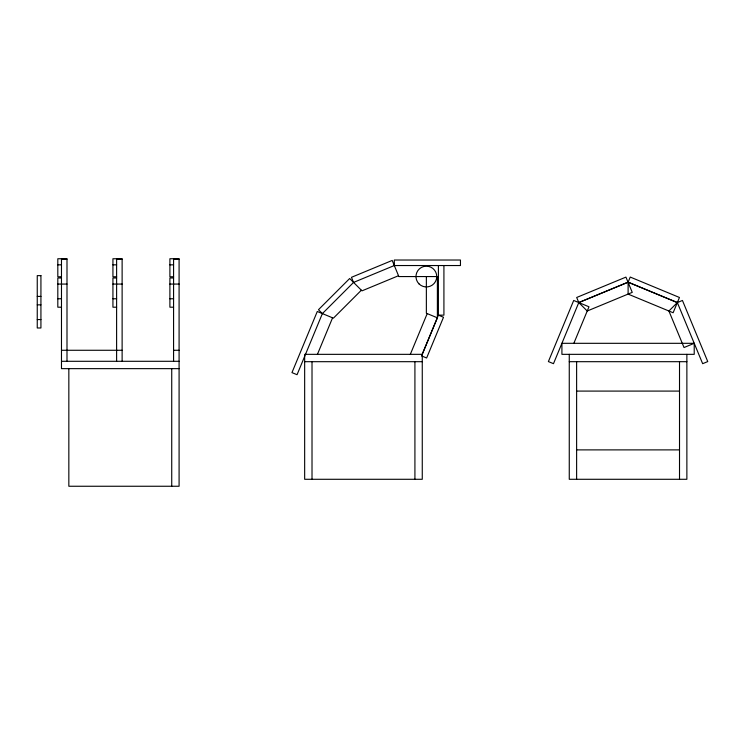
<?xml version="1.0" encoding="UTF-8"?>
<svg xmlns="http://www.w3.org/2000/svg" width="745" height="745" viewBox="0 0 745 745"><rect width="100%" height="100%" fill="white"/><g stroke="black" fill="none" stroke-linecap="round" stroke-linejoin="round"><path stroke-width="1.12" d="M394.31 265.537L394.31 260.024L460.457 260.024L460.457 265.537L394.31 265.537L353.558 282.411L322.38 313.598L297.059 374.707L291.965 372.602L317.286 311.485L333.406 318.162L361.362 290.205M317.435 354.341L332.568 317.817M410.327 354.341L427.211 313.598M304.658 355.384L304.658 479.286L422.266 479.286L422.266 354.341L437.389 317.817L437.389 276.563M578.79 302.572L628.035 282.206L578.79 302.572L587.228 311.01L632.244 292.366L625.93 277.112L576.686 297.478L578.79 302.572L553.479 363.681L548.385 361.576L573.697 300.459L588.978 306.791L573.846 343.315M677.345 302.572L628.11 282.178L677.345 302.572L702.656 363.681L707.75 361.576L682.439 300.459L677.345 302.572L673.126 312.751L628.11 294.107L628.11 282.178L630.233 277.056L679.459 297.478L677.345 302.572L668.908 311.01L684.031 347.533L694.219 343.315L694.219 354.341L561.916 354.341L561.916 343.315L694.219 343.315M398.528 275.715L361.996 290.848L349.666 278.509L318.478 309.697L322.38 313.598M61.481 259.12L66.994 259.12M116.611 259.12L122.124 259.12M173.576 259.12L179.089 259.12M57.812 264.838L61.481 264.838M112.933 264.838L116.611 264.838M169.897 264.838L173.576 264.838M438.405 276.563L398.873 276.563L392.196 260.443L351.454 277.317L353.558 282.411M61.481 276.767L57.812 276.767L57.812 258.748L66.994 258.748L66.994 361.297M116.611 276.767L112.933 276.767L112.933 258.748L122.124 258.748L122.124 361.297M173.576 276.767L169.897 276.767L169.897 258.748L179.089 258.748L179.089 486.252L68.838 486.252L68.838 368.645M61.481 277.978L57.812 277.978L57.812 307.201L61.481 307.201M116.611 277.978L112.933 277.978L112.933 307.201L116.611 307.201M173.576 277.978L169.897 277.978L169.897 307.201L173.576 307.201M57.812 284.069L66.994 284.069M112.933 284.069L122.124 284.069M169.897 284.069L179.089 284.069M37.25 296.417L40.928 296.417M57.812 298.764L61.481 298.764M112.933 298.764L116.611 298.764M169.897 298.764L173.576 298.764M37.25 304.854L40.928 304.854M37.25 319.558L40.928 319.558M61.481 350.271L122.124 350.271M173.576 350.271L179.089 350.271M304.658 354.341L422.266 354.341M61.481 361.297L179.089 361.297M304.658 361.688L422.266 361.688M569.264 361.688L686.871 361.688M179.089 368.645L61.481 368.645L61.481 258.748M576.621 391.088L679.514 391.088M576.621 449.887L679.514 449.887M437.389 317.817L426.363 313.245L426.363 276.563M686.871 354.341L686.871 479.286L569.264 479.286L569.264 354.341M679.514 361.688L679.514 479.286M576.621 361.688L576.621 479.286M443.918 265.537L443.918 315.144L438.405 315.144L421.53 355.887L426.624 358L443.499 317.258L438.405 315.144L438.405 265.537M414.918 361.688L414.918 479.286M312.015 361.688L312.015 479.286M173.576 258.748L173.576 361.297M171.732 368.645L171.732 486.252M116.611 258.748L116.611 361.297M40.928 275.631L37.25 275.631L37.25 327.986L40.928 327.986L40.928 275.631M419.025 283.901A10.374 10.374 0 0 0 436.393 279.245A10.374 10.374 0 0 0 423.681 266.533A10.374 10.374 0 0 0 419.025 283.901"/></g></svg>
